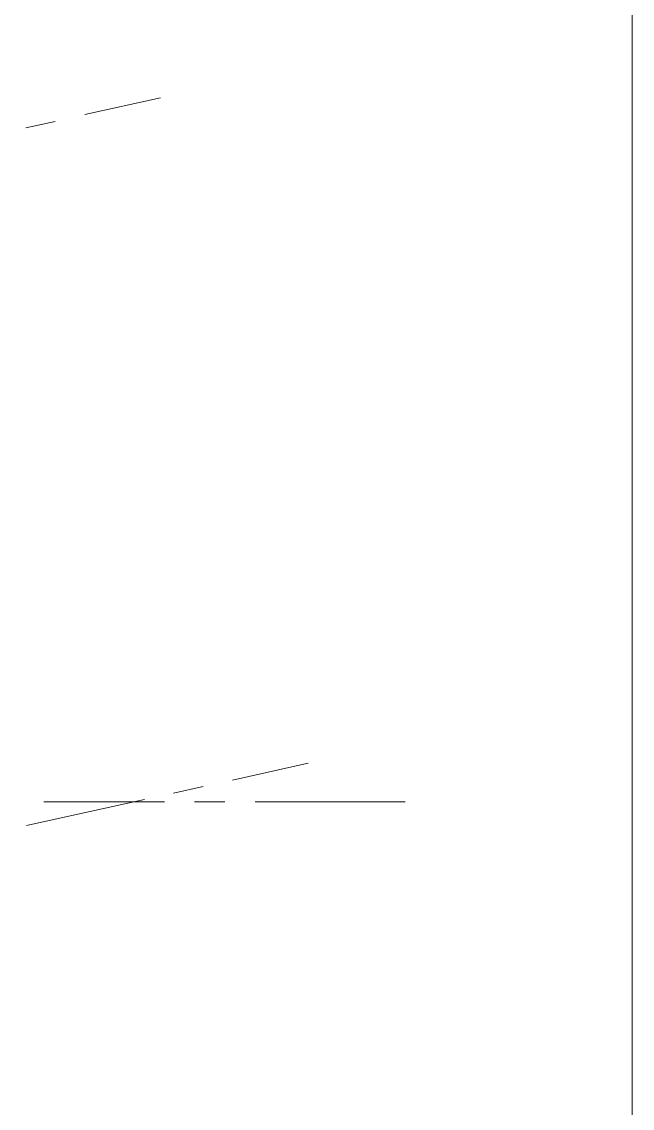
# Model space of a CAD drawing. Header units: inches. Extents: x 0.9 to 36.3, y 0.7 to 23.3.
# Drawn here: x 29.839 to 32.364, y 11.172 to 15.669 of the extents above; entities that cross this region are included whole.
import ezdxf

# ---------------------------------------------------------------- set-up
doc = ezdxf.new("R2010")
doc.units = ezdxf.units.IN
doc.layers.add('PDF_Geometry', color=7, linetype='Continuous', lineweight=9, true_color=0x777777)

msp = doc.modelspace()

# ---------------------------------------------------------------- linework, layer by layer
at = {"layer": 'PDF_Geometry', "linetype": 'ByBlock'}
msp.add_lwpolyline([(32.3645, 1.0083), (1.135, 1.0083), (32.3645, 1.0083), (32.3645, 22.9929), (1.135, 22.9929), (32.3645, 22.9929)], close=True, dxfattribs=at)
for points in [[(30.0994, 15.2847), (30.4127, 15.353)], [(29.8557, 15.2296), (29.9775, 15.2562)], [(30.7109, 12.5297), (31.0241, 12.5996)], [(30.4673, 12.4762), (30.5889, 12.5029)], [(29.8587, 12.3418), (30.3471, 12.4502)], [(29.93, 12.44), (30.43, 12.44)], [(30.5537, 12.4402), (30.6787, 12.4402)], [(30.8048, 12.4406), (31.4249, 12.4406)]]:
    msp.add_lwpolyline(points, dxfattribs=at)

doc.saveas('drawing.dxf')
